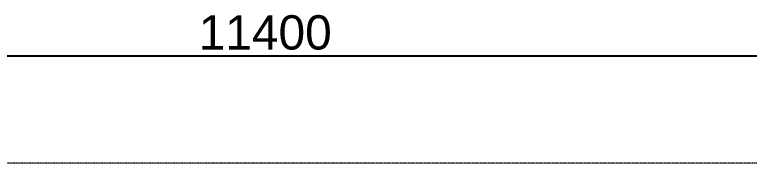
# Model space of a CAD drawing. Header units: millimetres. Extents: x -726012 to -647389, y -20772 to 18805.
# Drawn here: x -672774 to -666346, y 16252 to 17550 of the extents above; entities that cross this region are included whole.
import ezdxf

# ---------------------------------------------------------------- set-up
doc = ezdxf.new("R2010")
doc.units = ezdxf.units.MM
doc.linetypes.add('DPA_Grid _ Level 100', pattern=[10, 5.5, -1.6, 1.3, -1.6])
doc.layers.add('A-ANNO-DIMS', color=1, linetype='Continuous', lineweight=9)
doc.layers.add('S-GRID', color=251, linetype='Continuous', lineweight=9)
doc.styles.add('Arial_2', font='arial.ttf', dxfattribs={"height": 300})
doc.dimstyles.new('DPA-DIM-3_0_C-C', dxfattribs={"dimscale": 304.8, "dimtxt": 306.07782, "dimasz": 0.492126, "dimexe": 0.656168, "dimexo": 0.0625, "dimgap": 0.164042, "dimtad": 1, "dimdec": 0, "dimzin": 0, "dimdsep": 46, "dimtxsty": 'Arial_2', "dimblk1": 'DOTBLANK', "dimblk2": 'DOTBLANK', "dimsah": 1, "dimcen": 0.09, "dimdle": 0.656168, "dimadec": 8, "dimazin": 0, "dimtfac": 1, "dimtdec": 4, "dimtix": 1, "dimtmove": 0, "dimatfit": 3, "dimfxl": 1.312336, "dimfxlon": 1, "dimtvp": 1, "dimtolj": 1, "dimtzin": 0, "dimarcsym": 2})

# ---------------------------------------------------------------- blocks, each defined once
blk = doc.blocks.new('_DotBlank')
at = {"color": 0, "linetype": 'ByBlock', "lineweight": -2}
blk.add_line((-0.5, 0), (-1, 0), dxfattribs=at)
blk.add_circle((0, 0), 0.5, dxfattribs=at)
blk = doc.blocks.new('*D1074')
at = {"layer": 'A-ANNO-DIMS', "color": 0, "lineweight": -2, "transparency": 16777216}
for p, q in [((0, 25112.5), (0, 24531.5)), ((11400, 25112.5), (11400, 24531.5)), ((150, 24731.5), (11250, 24731.5))]:
    blk.add_line(p, q, dxfattribs=at)
at = {"layer": 'Defpoints', "color": 0, "transparency": 16777216}
for p in [(0, 25131.5), (11400, 25131.5), (11400, 24731.5)]:
    blk.add_point(p, dxfattribs=at)
at = {"layer": 'A-ANNO-DIMS', "color": 0, "lineweight": -2, "transparency": 16777216, "xscale": 150, "yscale": 150, "zscale": 150, "rotation": 180}
blk.add_blockref('_DotBlank', (0, 24731.5), dxfattribs=at)
at = {"layer": 'A-ANNO-DIMS', "color": 0, "lineweight": -2, "transparency": 16777216, "xscale": 150, "yscale": 150, "zscale": 150}
blk.add_blockref('_DotBlank', (11400, 24731.5), dxfattribs=at)
at = {"layer": 'A-ANNO-DIMS', "color": 0, "transparency": 16777216, "insert": (5700, 24934.7), "char_height": 300, "width": 1384.414, "attachment_point": 5, "style": 'Arial_2'}
blk.add_mtext('\\A1;11400', dxfattribs=at)
blk = doc.blocks.new('*U1069')
at = {"layer": 'S-GRID', "linetype": 'DPA_Grid _ Level 100'}
blk.add_line((24470.7, 23793.4), (-48391.9, 23793.4), dxfattribs=at)
at = {"layer": 'A-ANNO-DIMS'}
dim = blk.add_linear_dim(base=(11400, 24731.5), p1=(0, 25131.5), p2=(11400, 25131.5), dimstyle='DPA-DIM-3_0_C-C', override={"dimpost": '<>', "dimfxl": 11400}, dxfattribs=at)
dim.commit()
dim.dimension.update_dxf_attribs({"geometry": '*D1074', "text_midpoint": (5700, 24934.7)})

msp = doc.modelspace()

# ---------------------------------------------------------------- block references
msp.add_blockref('*U1069', (-676282.4, -7541.4))

doc.saveas('drawing.dxf')
